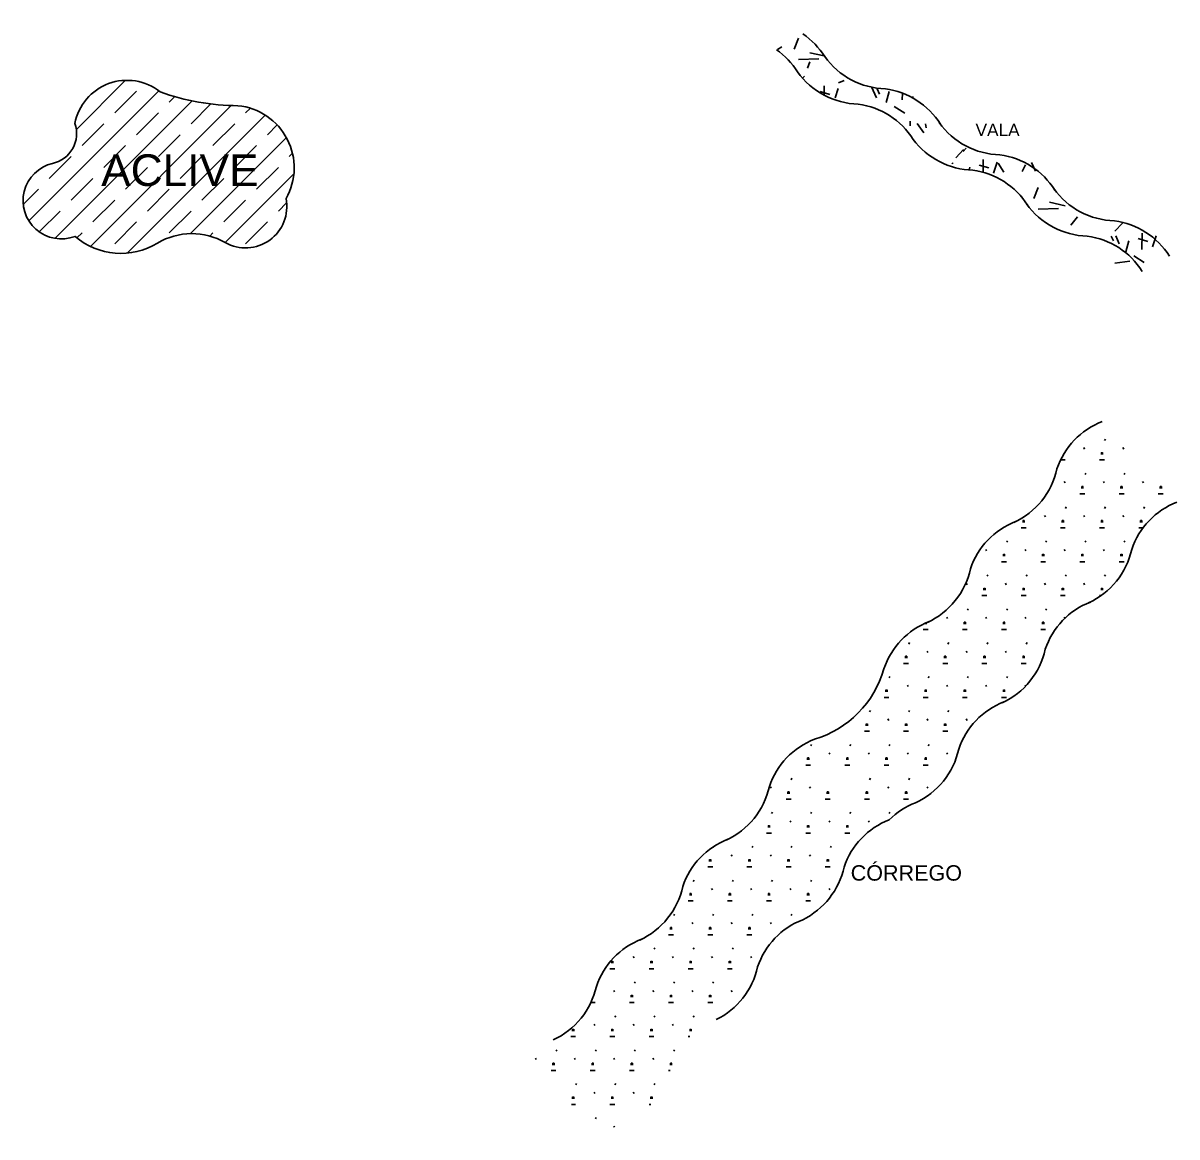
# Paper-space layout 'OBSERVAÇÕES' of a CAD drawing. Extents: x 729 to 1834, y 723 to 1194.
# Drawn here: x 1369.2 to 1556.2, y 723.5 to 904.1 of the extents above; entities that cross this region are included whole.
import ezdxf

# ---------------------------------------------------------------- set-up
doc = ezdxf.new("R2010")
doc.units = 0
doc.layers.add('Terreno', color=7, linetype='Continuous')
doc.styles.add('Arial', font='arial.ttf')
doc.styles.get("Standard").update_dxf_attribs({"font": 'arial.ttf'})

# ---------------------------------------------------------------- blocks, each defined once
blk = doc.blocks.new('A$C22E0282F')
h = blk.add_hatch()
h.set_pattern_fill('GRAVEL', color=38, scale=0.5, style=0)
h.set_pattern_definition([(228.0128, (-660604.3294533925, -8726415.616388522), (-101.60008632948, -114.3001404475629), [1.708604999999999, -169.1525]), (184.9697, (-660605.4724533925, -8726416.886388522), (152.4002465308956, 12.69991037693729), [2.932024999999999, -290.27]), (132.5104, (-660608.3934533925, -8726417.14038852), (126.9999075916584, -139.700136462302), [2.067409999999999, -204.6735]), (267.2737, (-660613.3464533925, -8726420.315388523), (12.69994485414086, 253.9999182668321), [2.670024999999999, -264.332]), (292.8337, (-660613.4734533926, -8726422.982388522), (-63.50018027750953, 152.4000866502555), [2.61817, -259.199]), (357.2737, (-660612.4574533926, -8726425.395388523), (-253.9999182668321, 12.69994485414087), [2.670024999999999, -264.332]), (37.6942, (-660609.7904533925, -8726425.522388523), (-165.1001043061996, -126.9998867849244), [3.530969999999999, -349.5655000000002]), (72.25529999999999, (-660606.9964533926, -8726423.363388522), (88.90017782733598, 279.400081030182), [3.3336, -330.0265]), (121.4296, (-660605.9804533924, -8726420.188388523), (-101.6000261763224, 165.0998057998634), [2.679064999999999, -265.2274999999999]), (175.2364, (-660607.3774533925, -8726417.902388522), (139.6998902652722, -12.69988081360578), [3.058564999999999, -149.8694999999999]), (222.3974, (-660610.4254533926, -8726417.648388524), (-152.4000045861985, -139.6998182531848), [3.955389999999999, -391.584]), (138.8141, (-660600.7734533926, -8726420.442388523), (-88.89994337112368, 76.19988278562002), [1.350025, -133.653]), (171.4692, (-660601.7894533926, -8726419.553388523), (165.099747977957, -25.40006400022849), [2.568409999999998, -254.2729999999999]), (225, (-660604.3294533925, -8726419.172388524), (-2.7e-15, -12.69999134350098), [1.796045, -16.16445]), (203.1986, (-660605.2184533925, -8726417.648388524), (63.50021412795417, 25.40011137153133), [0.967205, -95.75299999999999]), (291.8014, (-660606.1074533925, -8726418.029388523), (-12.70000890947254, 38.10002454365932), [1.367829999999999, -67.024]), (30.9638, (-660605.5994533926, -8726419.299388522), (38.09995977404113, 25.40001979330276), [2.221599999999999, -71.83149999999995]), (161.5651, (-660603.6944533925, -8726418.156388523), (25.40001159090491, -12.69998111232538), [1.606435, -38.5545]), (16.38950000000001, (-660613.4734533926, -8726418.029388523), (127.0000700698467, 38.09992074983902), [2.25044, -222.794]), (70.3462, (-660611.3144533925, -8726417.394388523), (-50.79985844338254, -139.699802442725), [1.887995, -186.911]), (293.1986, (-660603.6944533925, -8726415.616388522), (-25.40011137153132, 63.50021412795417), [1.934399999999999, -94.786]), (343.6105, (-660602.9324533925, -8726417.394388523), (-127.0000700698467, 38.09992074983906), [2.250439999999999, -222.794]), (339.4440000000001, (-660613.4734533926, -8726425.903388523), (-63.50007882127954, 25.39996918025069), [2.170174999999999, -106.3385]), (294.7751, (-660611.4414533926, -8726426.665388523), (-63.49985201813421, 139.6999351307833), [1.818359999999999, -180.0179999999999]), (66.80140000000002, (-660603.5674533925, -8726428.316388523), (25.40011137153134, 63.50021412795416), [1.934399999999999, -94.786]), (17.354, (-660602.8054533926, -8726426.538388522), (-165.1000089092998, -50.79992337802815), [2.128914999999999, -210.762]), (69.444, (-660609.7904533925, -8726428.316388523), (-25.39996918025072, -63.50007882127954), [1.085089999999999, -107.424]), (101.3098999999999, (-660604.3294533925, -8726428.316388523), (-12.69993731443674, 50.7998373045131), [0.6475749999999999, -64.10999999999999]), (165.9638, (-660604.4564533926, -8726427.681388523), (38.10002677348587, -12.69997802061821), [2.61817, -49.74524999999999]), (186.009, (-660606.9964533926, -8726427.046388524), (126.9998127221397, 12.69997034273929), [2.426334999999999, -240.207]), (303.6901, (-660605.5994533926, -8726420.442388523), (-12.70000435653616, 25.3999754961592), [1.83162, -43.9589]), (353.1571999999999, (-660604.5834533926, -8726421.966388524), (215.9000892832171, -25.4001137582742), [3.197784999999999, -316.58]), (60.94540000000001, (-660601.4084533926, -8726422.347388523), (-50.79988182914545, -88.89978805417063), [1.307539999999999, -129.4469999999999]), (90, (-660600.7734533926, -8726421.204388523), (-12.7, 12.7), [0.762, -11.938]), (120.2563999999999, (-660607.2504533925, -8726426.665388523), (50.79989233418053, -88.89995516238781), [1.764334999999999, -174.6695]), (48.01280000000001, (-660608.1394533925, -8726425.141388522), (101.60008632948, 114.3001404475629), [3.417215, -167.444]), (0, (-660605.8534533925, -8726422.601388523), (12.7, 12.7), [3.302, -9.398]), (325.3047999999999, (-660602.5514533925, -8726422.601388523), (-126.9997799547684, 88.90000845242382), [2.008049999999999, -198.7965]), (254.0546, (-660600.9004533925, -8726423.744388523), (-12.70003239850737, -50.80012101601815), [1.849145, -90.6085]), (207.6459999999999, (-660601.4084533926, -8726425.522388523), (-241.2999152451136, -127.0000798736169), [3.010724999999999, -298.0625]), (175.4261, (-660604.0754533925, -8726426.919388523), (-165.1000380237375, 12.69993855609731), [3.185144999999999, -315.3289999999999]), (175.4261, (-660604.0754533925, -8726426.919388523), (-165.1000380237375, 12.69993855609731), [3.185144999999999, -315.3289999999999])])
h.paths.add_polyline_path([(26.19870574702509, 24.86076566576958, 0.2244028336786558), (17.467998403823, 30.86222893744707, -0.2344390639960268), (7.787413092795759, 36.38244666531682, 0.1036981040397154), (4.380472032818943, 40.1608689147979), (-1.88954873011e-05, 37.74450884573162, -0.1011221699438332), (3.305188174243085, 34.04112165234983, 0.2344390639960244), (12.98577348527033, 28.52090392448008, -0.2244028335683881), (21.71648082591127, 22.51944065652788, 0.2277499697791106), (31.21604120521806, 17.26118204370141, -0.2244028339176461), (39.9467485541245, 11.25971876271069, 0.2277499694332151), (49.44630892656278, 6.00146015919745, -0.2244028338537265), (58.17701627395582, -3.119930625e-06), (62.65924119250849, 2.341321893036365, 0.2244028338537259), (53.92853384511545, 8.34278517216444, -0.2277499694332163), (44.42897347267717, 13.60104377567768, 0.2244028339176459), (35.69826612377074, 19.6025070566684, -0.2277499695882464)])
at = {"color": 38}
for points in [[(7.787413, 36.382447, 0.103698), (4.380472, 40.160869, 0.103698)], [(3.305188, 34.041122, 0.101122), (-1.9e-05, 37.744509, 0.101122)], [(26.198706, 24.860766, 0.224403), (17.467998, 30.862229, -0.234439), (7.787413, 36.382447, -0.696444)], [(21.716481, 22.519441, 0.224403), (12.985773, 28.520904, -0.234439), (3.305188, 34.041122, -0.696444)], [(44.428973, 13.601044, 0.224403), (35.698266, 19.602507, -0.234439), (26.017681, 25.122725, -0.696444)], [(39.946749, 11.259719, 0.224403), (31.216041, 17.261182, -0.22775), (21.716481, 22.519441, -0.696444)], [(62.659241, 2.341322, 0.224403), (53.928534, 8.342785, -0.234439), (44.247949, 13.863003, -0.696444)], [(58.177016, -3e-06, 0.224403), (49.446309, 6.00146, -0.234439), (39.765724, 11.521678, -0.696444)]]:
    blk.add_lwpolyline(points, format="xyb", dxfattribs=at)

psp = doc.layouts.new('OBSERVAÇÕES')

# ---------------------------------------------------------------- hatches: boundary and pattern name
at = {"layer": 'Terreno'}
h = psp.add_hatch(dxfattribs=at)
h.set_pattern_fill('JIS_STN_1E', color=28, scale=5, style=0)
h.set_pattern_definition([(45, (-1045761.549245839, -8743399.782405244), (-3.535533905932737, 3.535533905932737), []), (45, (-1045758.024245839, -8743399.782405244), (-3.535533905932737, 3.535533905932737), [5, -2.5])])
h.paths.add_polyline_path([(1377.576586658748, 887.7941379758904, -0.4506319223932801), (1373.943800414594, 881.3219280212561, 1.067382333903964), (1377.600330971678, 869.4814371659795, 0.3225349106091651), (1390.89020180228, 868.3546750813166, -0.2744124376253749), (1401.939685645078, 868.4912693544666, 0.6424883475546274), (1411.801296268271, 875.6057077746282, 0.5427718392837791), (1404.011902485655, 890.6771980083922, -0.1157725499843711), (1387.242424469937, 894.7089129097203, 0.4002338456036526)])
h = psp.add_hatch(dxfattribs=at)
h.set_pattern_fill('SWAMP', color=150, scale=0.25, style=0)
h.set_pattern_definition([(0, (-772457.8399366093, -8725189.689114422), (3.174999999999999, 5.499249999999999), [0.79375, -5.55625]), (90, (-772457.4430616089, -8725189.689114422), (-3.174999999999999, 5.499249999999999), [0.396875, -10.60165]), (90, (-772457.343841609, -8725189.689114422), (-3.174999999999999, 5.499249999999999), [0.3175, -10.681025]), (90, (-772457.5422816088, -8725189.689114422), (-3.174999999999999, 5.499249999999999), [0.3175, -10.681025]), (60, (-772457.2446241089, -8725189.689114422), (-3.174990201761573, 5.499255657015592), [0.254, -6.096]), (120, (-772457.6414991092, -8725189.689114422), (-6.349990201761572, 5.6570155942e-06), [0.2539999999999993, -6.095999999999989])])
edge = h.paths.add_edge_path()
edge.add_arc((1500.006029641286, 747.1277727920005), 12.39731748636155, 111.02590828640899, 161.6171599575398, ccw=False)
edge.add_arc((1490.022991829932, 769.9483495361546), 12.53672122435164, 296.1998353925701, 335.8517510527725)
edge.add_line((1501.462624546287, 764.8195892206768), (1487.358709141061, 774.7626076235811))
edge.add_arc((1477.903418811534, 782.994670781065), 12.53672122382424, 296.1998352719175, 318.9561790265237, ccw=False)
edge.add_arc((1487.886456622191, 760.1740940387735), 12.3973174843506, 111.0259084056329, 161.6171599544008)
edge.add_arc((1463.881228480751, 766.7927518717388), 12.53672122549543, 296.1998352892226, 347.5208926224338, ccw=False)
edge.add_arc((1473.864266296763, 743.9721751257221), 12.39731748475785, 111.0259084105294, 161.6171599550371)
edge.add_arc((1449.859038157536, 750.5908329568247), 12.53672122242182, 294.7445320788512, 347.52089262804367, ccw=False)
edge.add_arc((1459.554606384861, 727.6333115312646), 12.39731748400602, 111.0259084014897, 134.7071215246241)
edge.add_line((1450.833303724795, 736.4442343364844), (1463.043171696046, 723.486382781286))
edge.add_arc((1471.674179403258, 714.5869902807663), 12.39731748757011, 111.02590839631691, 134.1228885586487, ccw=False)
edge.add_arc((1461.9786111757, 737.5445117119143), 12.53672122066596, 294.7445320821729, 347.5208926350331)
edge.add_arc((1485.98383931353, 730.9258538808117), 12.39731748459395, 111.0259084809388, 161.617159954825, ccw=False)
edge.add_arc((1476.000801504504, 753.7464306212405), 12.53672121794572, 296.1998351981031, 347.5208926321589)
edge = h.paths.add_edge_path()
edge.add_arc((1501.908646953323, 776.3760129499624), 12.39731748559633, 119.6670059272088, 161.6171599562674)
edge.add_arc((1477.903418813746, 782.994670781065), 12.53672122199558, 331.2477859857604, 347.5208926276125, ccw=False)
edge.add_line((1488.894464718558, 776.964223955516), (1502.308043738858, 767.3708487048189))
edge.add_arc((1514.028219971487, 763.3296917087773), 12.39731748371043, 111.02590834973739, 160.9756308029924, ccw=False)
edge.add_arc((1518.301488289291, 766.0906516897867), 12.39731748570827, 125.0011435446632, 134.7071215325585, ccw=False)
edge.add_line((1511.190476421414, 776.2457977279464), (1495.772490770121, 787.1482489358077))
edge = h.paths.add_edge_path()
edge.add_arc((1477.903418811884, 782.994670781065), 12.53672122355412, 318.9561790253883, 331.2477859897913, ccw=False)
edge.add_line((1487.358709141061, 774.7626076235811), (1501.462624546287, 764.8195892206768))
edge.add_arc((1490.022991829, 769.9483495398799), 12.53672122592227, 335.8517510466915, 347.5208926226637)
edge.add_arc((1514.028219960428, 763.3296917031894), 12.39731747504531, 160.9756307618725, 161.6171599310882, ccw=False)
edge.add_line((1502.308043738858, 767.3708487048189), (1488.894464718558, 776.964223955516))
edge = h.paths.add_edge_path()
edge.add_arc((1492.680544998178, 803.9239117137531), 16.67579490006431, 304.41416080870755, 307.93690161313594, ccw=False)
edge.add_arc((1493.904840171833, 801.3612395680884), 13.87664621890282, 284.8471614397099, 306.22432419092917, ccw=False)
edge.add_arc((1501.908646949015, 776.3760129480997), 12.39731748521733, 111.025908320082, 119.6670059057673)
edge.add_line((1495.772490770121, 787.1482489358077), (1511.190476421414, 776.2457977279464))
edge.add_arc((1518.301488286497, 766.0906516897867), 12.39731748405527, 111.02590828209011, 125.00114353375531, ccw=False)
edge.add_arc((1508.605920060685, 789.0481731172094), 12.53672122334059, 294.7445321900447, 317.0143664868958)
edge.add_line((1517.776841099521, 780.5004490713964), (1502.932711740404, 790.7719075854311))
edge = h.paths.add_edge_path(flags=0)
edge.add_arc((1510.448239828025, 779.0204818311522), 0.9999999999017498, -35.630954827413575, 54.36904488897591, ccw=False)
edge.add_line((1511.26102596897, 778.4379196583668), (1511.11028995659, 778.2276139676014))
edge.add_arc((1510.297503814481, 778.8101761422495), 0.9999999999965496, 234.369044880844, 324.369045124702, ccw=False)
edge.add_line((1509.71494163634, 777.997390000839), (1498.156315042784, 786.282003084887))
edge.add_arc((1498.738877220808, 787.0947892244349), 0.9999999999356596, 144.3690449311019, 234.36904488626539, ccw=False)
edge.add_line((1497.926091082075, 787.6773514009456), (1498.076827094106, 787.8876570917109))
edge.add_arc((1498.889613233188, 787.3050949133376), 0.9999999998485544, 54.369044894397575, 144.3690448560172, ccw=False)
edge.add_line((1499.472175410979, 788.1178810547481), (1511.030802006049, 779.8332679725627))
edge = h.paths.add_edge_path()
edge.add_line((1522.407093449992, 789.4701649348626), (1508.66987176487, 799.1396501406471))
edge.add_arc((1492.920886177135, 803.7869477800468), 16.42035086033173, 307.569300557408, 343.55943310359856, ccw=False)
edge.add_line((1502.932711740404, 790.7719075854311), (1517.776841099521, 780.5004490713964))
edge.add_arc((1508.605920057425, 789.0481731134842), 12.53672122453251, 317.014366503643, 347.5208926301418)
edge.add_arc((1532.611148203172, 782.4295152842442), 12.39731748839791, 145.3948879267611, 161.6171599697388, ccw=False)
edge = h.paths.add_edge_path()
edge.add_arc((1520.491575182097, 795.4758365291545), 12.39731748426005, 134.5206697393095, 161.6171599635032)
edge.add_arc((1496.486347027386, 802.0944943583945), 12.5367212372551, 346.36739780282574, 347.52089264304675, ccw=False)
edge.add_line((1508.66987176487, 799.1396501406471), (1522.407093449992, 789.4701649348626))
edge.add_arc((1532.611148197816, 782.4295152842442), 12.39731748401057, 115.73929355509719, 145.3948879127819, ccw=False)
edge.add_line((1527.227279060667, 793.5967635519246), (1511.798991133024, 804.315093475152))
edge = h.paths.add_edge_path()
edge.add_arc((1536.650300712704, 821.4520109395871), 12.53672122499581, 296.1998353599907, 347.5208926306017)
edge.add_arc((1560.655528854493, 814.8333531084845), 12.39731748464919, 111.02590833760911, 161.6171599549099, ccw=False)
edge.add_line((1556.207494512114, 826.4052358984391), (1544.087921495114, 839.4515571414868))
edge.add_arc((1548.535955837493, 827.8796743515322), 12.39731748467955, 111.025908337609, 161.6171599549098)
edge.add_arc((1524.530727698382, 834.4983321826348), 12.53672122233657, 296.1998353542014, 347.52089262795744, ccw=False)
edge.add_arc((1534.513765509504, 811.677755442206), 12.39731748589607, 111.0259083282428, 161.6171599658786)
edge.add_arc((1510.508537365736, 818.296413271446), 12.53672122549543, 296.1998352892226, 347.5208926224338, ccw=False)
edge.add_arc((1520.491575179769, 795.4758365272919), 12.39731748403734, 111.0259084018664, 134.5206697259849)
edge.add_line((1511.798991133024, 804.315093475152), (1527.227279060667, 793.5967635519246))
edge.add_arc((1532.611148206664, 782.4295152823815), 12.39731748951376, 111.02590844372509, 115.7392935879493, ccw=False)
edge.add_arc((1522.628110383086, 805.2500920283983), 12.53672122532045, 296.199835285881, 347.5208926220889)
edge.add_arc((1546.633338525573, 798.6314341972957), 12.39731748561584, 111.0259083253552, 161.6171599563945, ccw=False)
h.paths.add_polyline_path([(1499.393997966924, 781.6017051662693), (1504.320501662705, 778.1858310520092), (1505.60779472397, 780.0424141145686), (1500.681291028073, 783.458288226966)], flags=16)
h.paths.add_polyline_path([(1497.015119553923, 786.5885704315642), (1510.0285685781, 777.2612174719015), (1511.829305624271, 779.7735915470312), (1499.058047158907, 788.5158099371383)], flags=16)

# ---------------------------------------------------------------- linework, layer by layer
at = {"layer": 'Terreno', "color": 28}
psp.add_lwpolyline([(1377.576587, 887.794138, -0.564236), (1391.401616, 892.918778, 0.085456), (1404.011903, 890.677198, -0.542772), (1411.801297, 875.605708, -0.642488), (1401.939686, 868.491269, 0.272046), (1390.971807, 868.403991, -0.324842), (1377.600331, 869.481437, -1.067382), (1373.943801, 881.321928, 0.450632), (1377.576587, 887.794138, -0.289585)], format="xyb", dxfattribs=at)
at = {"layer": 'Terreno', "color": 150}
for points in [[(1544.087922, 839.451557, 0.224403), (1536.771268, 831.789352, -0.234439), (1529.778262, 823.112694, -0.696444)], [(1556.207495, 826.405236, 0.224403), (1548.890841, 818.743031, -0.234439), (1541.897835, 810.066372, -0.696444)], [(1530.065732, 823.249638, 0.224403), (1522.749077, 815.587433, -0.234439), (1515.756072, 806.910775, -0.696444)], [(1542.185305, 810.203317, 0.224403), (1534.86865, 802.541112, -0.234439), (1527.875645, 793.864453, -0.696444)], [(1516.043541, 807.047719, 0.224403), (1508.726887, 799.385514, -0.256525), (1497.460613, 787.947896, -0.696444)], [(1528.163114, 794.001398, 0.224403), (1520.84646, 786.339193, -0.234439), (1513.853454, 777.662534, -0.696444)], [(1497.460613, 787.947896, 0.224403), (1490.143959, 780.285691, -0.234439), (1483.150953, 771.609032, -0.696444)], [(1513.853454, 777.662534, 0.103698), (1509.580186, 774.901574, 0.103698)], [(1509.580186, 774.901574, 0.224403), (1502.263532, 767.23937, -0.227507), (1495.557996, 758.699656, -0.696444)], [(1483.438423, 771.745977, 0.224403), (1476.121768, 764.083772, -0.234439), (1469.128763, 755.407113, -0.696444)], [(1495.557996, 758.699656, 0.224403), (1488.241341, 751.037451, -0.22775), (1481.535805, 742.497737, -0.696444)], [(1469.416232, 755.544058, 0.224403), (1462.099578, 747.881853, -0.234439), (1455.106572, 739.205194, -0.696444)]]:
    psp.add_lwpolyline(points, format="xyb", dxfattribs=at)

# ---------------------------------------------------------------- block references
at = {"layer": 'Terreno', "color": 6, "rotation": 1.738852}
psp.add_blockref('A$C22E0282F', (1492.43477, 862.031014), dxfattribs=at)

# ---------------------------------------------------------------- texts
at = {"layer": 'Terreno', "color": 5, "style": 'Arial'}
psp.add_text('ACLIVE', height=5.136463, dxfattribs=at).set_placement((1381.83578, 877.6551))
at = {"layer": 'Terreno', "color": 1, "insert": (1523.571938, 887.746732), "char_height": 2, "width": 89.811313, "attachment_point": 1}
psp.add_mtext('{\\C5;VALA}', dxfattribs=at)
at = {"layer": 'Terreno', "color": 5, "insert": (1503.327344, 767.535129), "char_height": 2.5, "width": 61.505861, "attachment_point": 1}
psp.add_mtext('CÓRREGO', dxfattribs=at)

doc.saveas('drawing.dxf')
